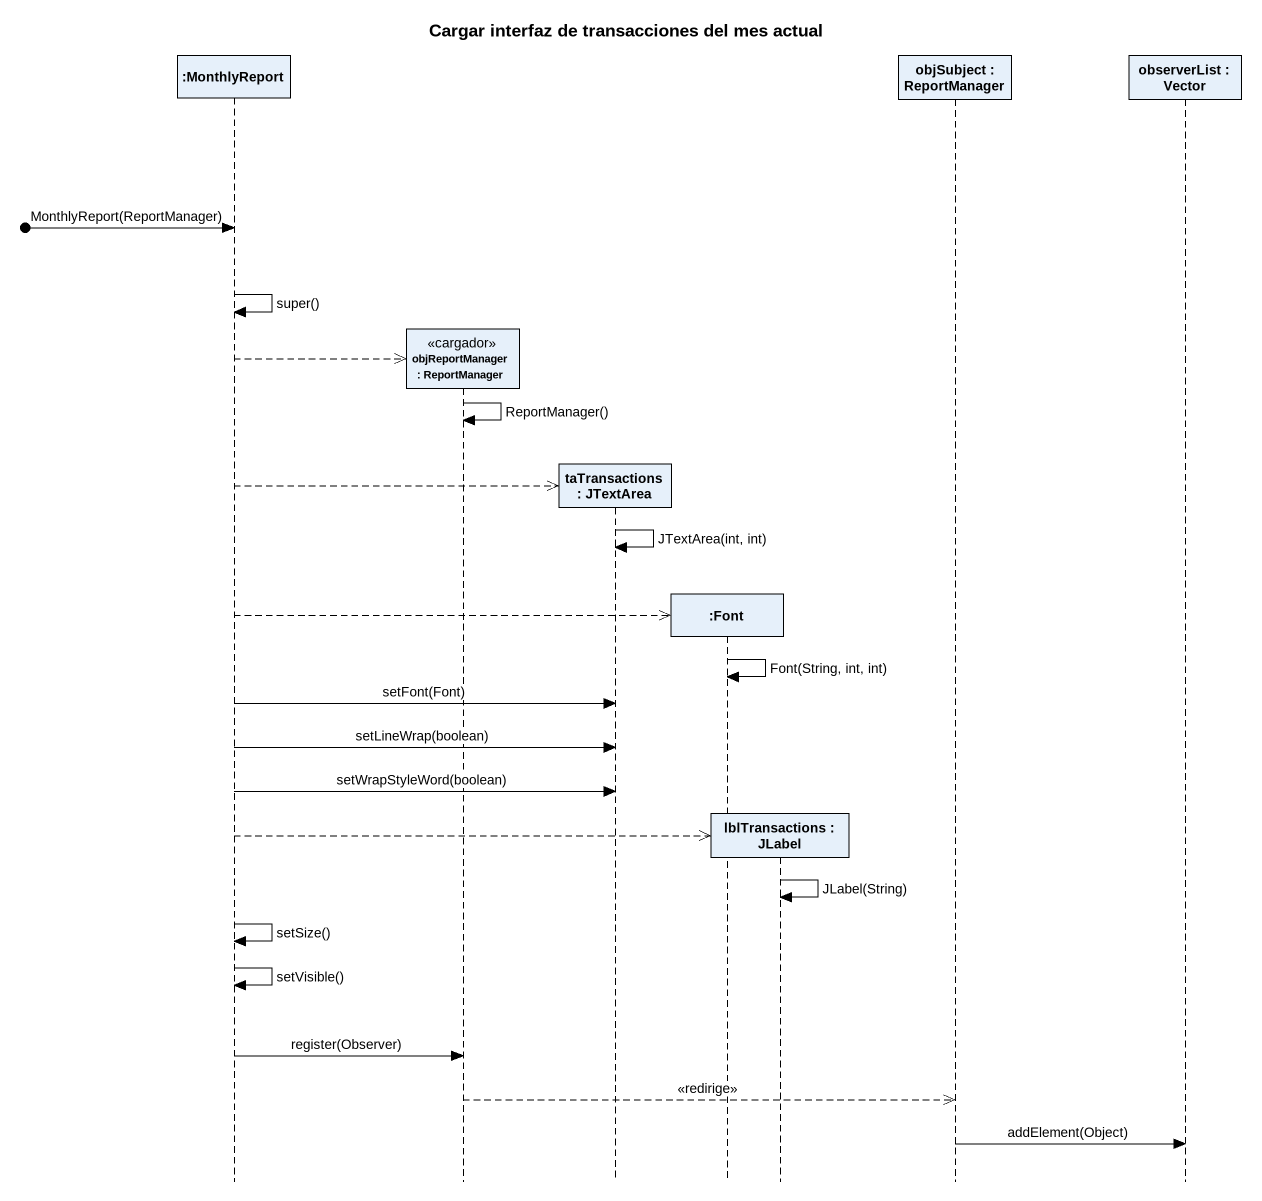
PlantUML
@startuml
title Cargar interfaz de transacciones del mes actual
hide footbox
participant ":MonthlyReport" as MonthlyReport
participant "objReportManager : ReportManager" as objReportManager <<cargador>>
participant "taTransactions : JTextArea" as taTransactions
participant ":Font" as Font
participant "lblTransactions : JLabel" as lblTransactions
participant "objSubject : ReportManager" as objSubject
participant "observerList : Vector" as observerList

[o-> MonthlyReport : MonthlyReport(ReportManager)
MonthlyReport -> MonthlyReport : super()
MonthlyReport -->> objReportManager **
objReportManager -> objReportManager : ReportManager()
MonthlyReport -->> taTransactions **
taTransactions -> taTransactions : JTextArea(int, int)
MonthlyReport -->> Font **
Font -> Font : Font(String, int, int)
MonthlyReport -> taTransactions : setFont(Font)
MonthlyReport -> taTransactions : setLineWrap(boolean)
MonthlyReport -> taTransactions : setWrapStyleWord(boolean)
MonthlyReport -->> lblTransactions **
lblTransactions -> lblTransactions : JLabel(String)
MonthlyReport -> MonthlyReport : setSize()
MonthlyReport -> MonthlyReport : setVisible()
MonthlyReport -> objReportManager : register(Observer)
objReportManager -->> objSubject : <<redirige>>
objSubject -> observerList : addElement(Object)
@enduml
